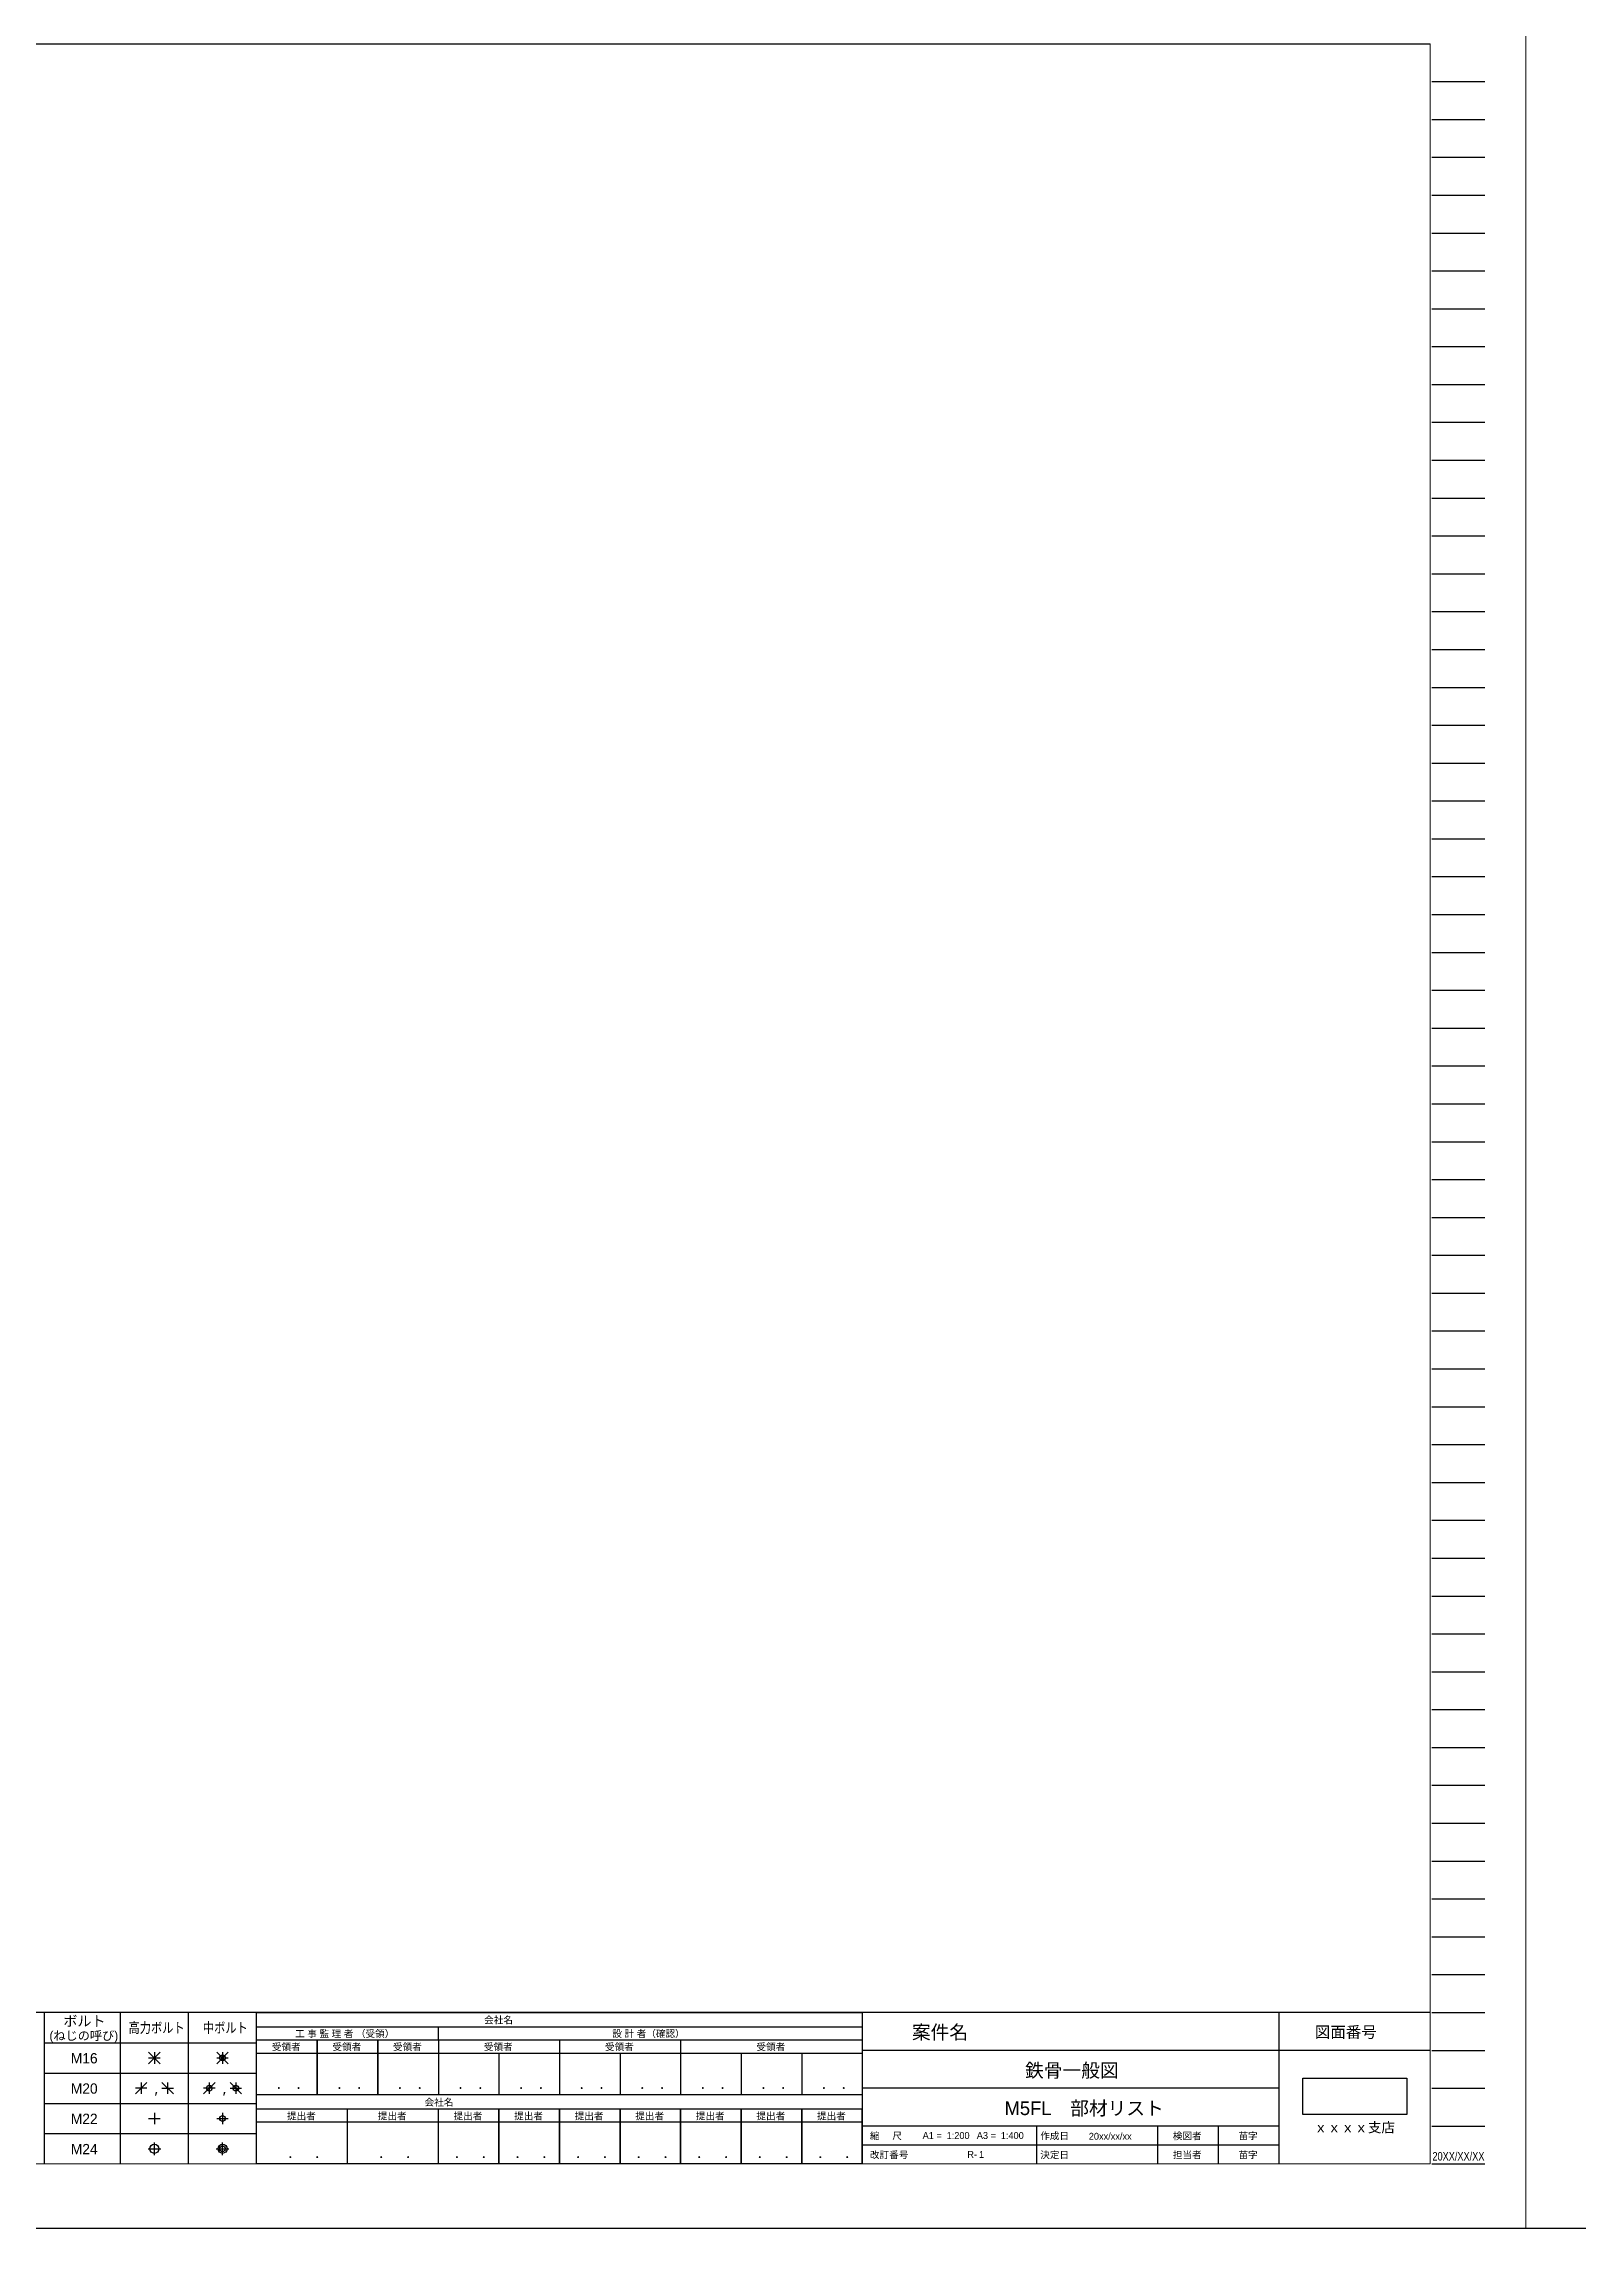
# Model space of a CAD drawing. Header units: millimetres. Extents: x 0 to 1112380, y 0 to 177979.
# Drawn here: x 89905 to 170981, y 0 to 115400 of the extents above; entities that cross this region are included whole.
import ezdxf
from ezdxf.enums import TextEntityAlignment as Align

# ---------------------------------------------------------------- set-up
doc = ezdxf.new("R2010")
doc.units = ezdxf.units.MM
doc.header["$LTSCALE"] = 50
doc.layers.add('000', color=5, linetype='Continuous', plot=False)
doc.layers.add('図枠', color=7, linetype='Continuous', lineweight=13)
doc.styles.add('MS UI Gothic', font='MS UI Gothic.ttf', dxfattribs={"height": 0.2})
doc.styles.add('Yu Gothic Light', font='Yu Gothic Light.ttf', dxfattribs={"height": 0.2})

msp = doc.modelspace()

# ---------------------------------------------------------------- linework, layer by layer
at = {"linetype": 'Continuous'}
for p, q in [((3155, 115400), (163155, 115400)), ((163234, 113400), (166034, 113400)), ((163234, 111400), (166034, 111400)), ((163234, 109400), (166034, 109400)), ((163234, 107400), (166034, 107400)), ((163234, 105400), (166034, 105400)), ((163234, 103400), (166034, 103400)), ((163234, 101400), (166034, 101400)), ((163234, 99400), (166034, 99400)), ((163234, 97400), (166034, 97400)), ((163234, 95400), (166034, 95400)), ((163234, 93400), (166034, 93400)), ((163234, 91400), (166034, 91400)), ((163234, 89400), (166034, 89400)), ((163234, 87400), (166034, 87400)), ((163234, 85400), (166034, 85400)), ((163234, 83400), (166034, 83400)), ((163234, 81400), (166034, 81400)), ((163234, 79400), (166034, 79400)), ((163234, 77400), (166034, 77400)), ((163234, 75400), (166034, 75400)), ((163234, 73400), (166034, 73400)), ((163234, 71400), (166034, 71400)), ((163234, 69400), (166034, 69400)), ((163234, 67400), (166034, 67400)), ((163234, 65400), (166034, 65400)), ((163234, 63400), (166034, 63400)), ((163234, 61400), (166034, 61400)), ((163234, 59400), (166034, 59400)), ((163234, 57400), (166034, 57400)), ((163234, 55400), (166034, 55400)), ((163234, 53400), (166034, 53400)), ((163234, 51400), (166034, 51400)), ((163234, 49400), (166034, 49400)), ((163234, 47400), (166034, 47400)), ((163234, 45400), (166034, 45400)), ((163234, 43400), (166034, 43400)), ((163234, 41400), (166034, 41400)), ((163234, 39400), (166034, 39400)), ((163234, 37400), (166034, 37400)), ((163234, 35400), (166034, 35400)), ((163234, 33400), (166034, 33400)), ((163234, 31400), (166034, 31400)), ((163234, 29400), (166034, 29400)), ((163234, 27400), (166034, 27400)), ((163234, 25400), (166034, 25400)), ((163234, 23400), (166034, 23400)), ((163234, 21400), (166034, 21400)), ((163234, 19400), (166034, 19400)), ((163234, 17400), (166034, 17400)), ((163234, 15400), (166034, 15400)), ((163234, 13400), (166034, 13400)), ((133155, 11400), (3155, 11400)), ((89955, 3400), (89955, 11400)), ((93955, 3400), (93955, 11400)), ((97555, 3400), (97555, 11400)), ((101155, 3400), (101155, 11400)), ((101155, 11400), (133155, 11400)), ((101155, 10650), (133155, 10650)), ((110755, 9950), (110755, 10650)), ((163155, 11400), (133155, 11400)), ((133155, 11400), (133155, 3400)), ((133155, 11400), (133155, 3400)), ((155155, 11400), (155155, 3400)), ((163234, 11400), (166034, 11400)), ((89955, 9800), (101164, 9800)), ((95450, 9305), (96060, 8695)), ((96060, 9305), (95450, 8695)), ((95755, 9305), (95755, 8695)), ((99050, 9305), (99660, 8695)), ((99660, 9305), (99050, 8695)), ((99355, 9305), (99355, 8695)), ((101155, 9950), (104355, 9950)), ((101155, 7050), (101155, 9950)), ((101155, 9250), (104355, 9250)), ((104355, 9950), (104355, 7050)), ((104355, 9950), (107555, 9950)), ((104355, 7050), (104355, 9950)), ((104355, 9250), (107555, 9250)), ((107555, 9950), (107555, 7050)), ((107555, 9950), (110755, 9950)), ((107555, 7050), (107555, 9950)), ((107555, 9250), (110755, 9250)), ((110755, 9950), (110755, 7050)), ((110755, 9950), (110755, 9650)), ((110755, 9950), (117155, 9950)), ((110755, 9650), (110755, 7050)), ((110755, 9250), (117155, 9250)), ((113955, 9250), (113955, 7050)), ((117155, 9950), (117155, 7050)), ((117155, 9950), (117155, 9650)), ((117155, 9950), (123555, 9950)), ((117155, 9650), (117155, 7050)), ((117155, 9250), (123555, 9250)), ((120355, 9250), (120355, 7050)), ((123555, 9950), (123555, 7050)), ((123555, 9950), (123555, 7050)), ((123555, 9950), (133155, 9950)), ((123555, 9250), (133155, 9250)), ((126755, 9250), (126755, 7050)), ((129955, 9250), (129955, 7050)), ((133155, 9950), (133155, 7050)), ((163155, 9400), (133155, 9400)), ((163234, 9400), (166034, 9400)), ((89955, 8200), (101155, 8200)), ((95450, 9000), (96060, 9000)), ((99050, 9000), (99660, 9000)), ((95360, 7705), (94750, 7095)), ((95360, 7400), (94750, 7400)), ((95055, 7705), (95055, 7095)), ((96150, 7705), (96760, 7095)), ((96150, 7400), (96760, 7400)), ((96455, 7705), (96455, 7095)), ((98960, 7705), (98350, 7095)), ((98960, 7400), (98350, 7400)), ((98655, 7705), (98655, 7095)), ((99750, 7705), (100360, 7095)), ((99750, 7400), (100360, 7400)), ((100055, 7705), (100055, 7095)), ((104355, 7050), (101155, 7050)), ((107555, 7050), (104355, 7050)), ((110755, 7050), (107555, 7050)), ((117155, 7050), (110755, 7050)), ((123555, 7050), (117155, 7050)), ((133155, 7050), (123555, 7050)), ((155155, 7400), (133155, 7400)), ((163234, 7400), (166034, 7400)), ((89955, 6600), (101155, 6600)), ((95450, 5800), (96060, 5800)), ((95755, 6105), (95755, 5495)), ((99050, 5800), (99660, 5800)), ((99355, 6105), (99355, 5495)), ((101155, 3400), (101155, 6300)), ((105955, 6300), (101155, 6300)), ((105955, 3400), (105955, 6300)), ((105955, 3400), (105955, 6300)), ((105955, 3400), (105955, 6300)), ((110755, 6300), (105955, 6300)), ((110755, 3400), (110755, 6300)), ((113955, 6300), (110755, 6300)), ((110755, 3400), (110755, 6300)), ((110755, 3400), (110755, 6300)), ((113955, 6300), (113955, 3400)), ((113955, 3400), (113955, 6300)), ((117155, 6300), (113955, 6300)), ((117155, 6300), (117155, 3400)), ((117155, 3400), (117155, 6300)), ((120355, 6300), (117155, 6300)), ((120355, 6300), (120355, 3400)), ((120355, 3400), (120355, 6300)), ((123555, 6300), (120355, 6300)), ((123555, 6300), (123555, 3400)), ((123555, 3400), (123555, 6300)), ((126755, 6300), (123555, 6300)), ((126755, 6300), (126755, 3400)), ((126755, 3400), (126755, 6300)), ((129955, 6300), (126755, 6300)), ((129955, 6300), (129955, 3400)), ((129955, 3400), (129955, 6300)), ((133155, 6300), (129955, 6300)), ((133155, 3400), (133155, 6300)), ((133155, 6300), (133155, 3400)), ((89955, 5000), (101155, 5000)), ((105955, 5600), (101155, 5600)), ((110755, 5600), (105955, 5600)), ((113955, 5600), (110755, 5600)), ((117155, 5600), (113955, 5600)), ((120355, 5600), (117155, 5600)), ((123555, 5600), (120355, 5600)), ((126755, 5600), (123555, 5600)), ((129955, 5600), (126755, 5600)), ((133155, 5600), (129955, 5600)), ((155155, 5400), (133155, 5400)), ((142355, 5400), (142355, 3400)), ((148755, 5400), (148755, 3400)), ((151955, 5400), (151955, 3400)), ((163234, 5400), (166034, 5400)), ((95421, 4200), (96090, 4200)), ((95755, 3866), (95755, 4534)), ((99021, 4200), (99690, 4200)), ((99355, 3866), (99355, 4534)), ((148755, 4400), (133155, 4400)), ((155155, 4400), (148755, 4400)), ((105955, 3400), (101155, 3400)), ((133155, 3400), (101155, 3400)), ((110755, 3400), (105955, 3400)), ((113955, 3400), (110755, 3400)), ((117155, 3400), (113955, 3400)), ((120355, 3400), (117155, 3400)), ((123555, 3400), (120355, 3400)), ((126755, 3400), (123555, 3400)), ((129955, 3400), (126755, 3400)), ((133155, 3400), (129955, 3400)), ((163234, 3400), (166034, 3400))]:
    msp.add_line(p, q, dxfattribs=at)
msp.add_lwpolyline([(156430, 7934), (161914, 7934), (161914, 6012), (156430, 6012)], close=True)
for centre, radius in [((99355, 9000), 150), ((98655, 7400), 150), ((100055, 7400), 150), ((99355, 5800), 150), ((95755, 4200), 240), ((99355, 4200), 240), ((99355, 4200), 150)]:
    msp.add_circle(centre, radius, dxfattribs=at)
at = {"layer": '000'}
msp.add_line((0, 0), (1112380, 0), dxfattribs=at)
at = {"layer": '図枠', "color": 7, "linetype": 'Continuous'}
for p, q in [((163155, 115400), (163155, 3400)), ((163155, 3400), (3155, 3400))]:
    msp.add_line(p, q, dxfattribs=at)
at = {"layer": '図枠', "color": 5, "linetype": 'Continuous'}
msp.add_lwpolyline([(0, 0), (168200, 0), (168200, 118800), (0, 118800)], close=True, dxfattribs=at)

# ---------------------------------------------------------------- texts
at = {"linetype": 'Continuous'}
for s, height, style, p in [('(ねじの呼び)', 471.2, 'MS UI Gothic', (90209, 9943)), ('ボルト', 543.8, 'MS UI Gothic', (90946, 10674)), ('工 事 監 理 者 （受領）', 362.5, 'MS UI Gothic', (103190, 10098)), ('会社名', 362.5, 'MS UI Gothic', (113176, 10821)), ('設 計 者（確認）', 362.5, 'MS UI Gothic', (119947, 10098)), ('図面番号', 600, 'MS UI Gothic', (157062, 10068)), ('M16', 543.8, 'MS UI Gothic', (91340, 8711)), ('受領者', 362.5, 'MS UI Gothic', (101960, 9400)), ('受領者', 362.5, 'MS UI Gothic', (105160, 9400)), ('受領者', 362.5, 'MS UI Gothic', (108360, 9400)), ('受領者', 362.5, 'MS UI Gothic', (113160, 9400)), ('受領者', 362.5, 'MS UI Gothic', (119560, 9400)), ('受領者', 362.5, 'MS UI Gothic', (127560, 9400)), ('M20', 543.8, 'MS UI Gothic', (91340, 7111)), (',', 603, 'Yu Gothic Light', (95755, 7111)), (',', 603, 'Yu Gothic Light', (99355, 7111)), ('・    ・', 362.5, 'MS UI Gothic', (102074, 7217)), ('・    ・', 362.5, 'MS UI Gothic', (105274, 7217)), ('・    ・', 362.5, 'MS UI Gothic', (108474, 7217)), ('・    ・', 362.5, 'MS UI Gothic', (111674, 7217)), ('・    ・', 362.5, 'MS UI Gothic', (114874, 7217)), ('・    ・', 362.5, 'MS UI Gothic', (118074, 7217)), ('・    ・', 362.5, 'MS UI Gothic', (121274, 7217)), ('・    ・', 362.5, 'MS UI Gothic', (124474, 7217)), ('・    ・', 362.5, 'MS UI Gothic', (127674, 7217)), ('・    ・', 362.5, 'MS UI Gothic', (130874, 7217)), ('M22', 543.8, 'MS UI Gothic', (91340, 5511)), ('提出者', 362.5, 'MS UI Gothic', (102760, 5749)), ('提出者', 362.5, 'MS UI Gothic', (107560, 5749)), ('提出者', 362.5, 'MS UI Gothic', (111560, 5749)), ('提出者', 362.5, 'MS UI Gothic', (114760, 5749)), ('提出者', 362.5, 'MS UI Gothic', (117960, 5749)), ('提出者', 362.5, 'MS UI Gothic', (121160, 5749)), ('提出者', 362.5, 'MS UI Gothic', (124360, 5749)), ('提出者', 362.5, 'MS UI Gothic', (127560, 5749)), ('提出者', 362.5, 'MS UI Gothic', (130760, 5749)), ('M5FL\u3000部材リスト', 725, 'MS UI Gothic', (140670, 5980)), ('縮     尺', 362.5, 'MS UI Gothic', (133555, 4700)), ('作成日', 362.5, 'MS UI Gothic', (142555, 4700)), ('検図者', 362.5, 'MS UI Gothic', (149560, 4696)), ('苗字', 362.5, 'MS UI Gothic', (153025, 4697)), ('M24', 543.8, 'MS UI Gothic', (91340, 3911)), ('・ \u3000  ・', 362.5, 'MS UI Gothic', (102684, 3567)), ('・ \u3000  ・', 362.5, 'MS UI Gothic', (107484, 3567)), ('・ \u3000  ・', 362.5, 'MS UI Gothic', (111484, 3567)), ('・ \u3000  ・', 362.5, 'MS UI Gothic', (114684, 3567)), ('・ \u3000  ・', 362.5, 'MS UI Gothic', (117884, 3567)), ('・   \u3000・', 362.5, 'MS UI Gothic', (121084, 3567)), ('・   \u3000・', 362.5, 'MS UI Gothic', (124284, 3567)), ('・   \u3000・', 362.5, 'MS UI Gothic', (127484, 3567)), ('・   \u3000・', 362.5, 'MS UI Gothic', (130684, 3567)), ('改訂番号', 362.5, 'MS UI Gothic', (133555, 3700)), ('決定日', 362.5, 'MS UI Gothic', (142555, 3700)), ('担当者', 362.5, 'MS UI Gothic', (149560, 3700)), ('苗字', 362.5, 'MS UI Gothic', (153025, 3697))]:
    msp.add_text(s, height=height, dxfattribs=dict(at, style=style)).set_placement(p)
at = {"linetype": 'Continuous', "style": 'MS UI Gothic', "width": 0.8}
for s, p in [('高力ボルト', (94387, 10324)), ('中ボルト', (98317, 10324))]:
    msp.add_text(s, height=543.8, dxfattribs=at).set_placement(p)
at = {"linetype": 'Continuous', "style": 'MS UI Gothic'}
for s, height, p in [('案件名', 725, (137258, 9997)), ('会社名', 362.5, (110789, 6473)), ('ｘｘｘｘ支店', 522, (159156, 5068))]:
    msp.add_text(s, height=height, dxfattribs=at).set_placement(p, align=Align.CENTER)
at = {"style": 'MS UI Gothic'}
for s, height, p in [('鉄骨一般図', 725, (141751, 7980)), ('A1 = ', 364.8, (136340, 4721)), ('1:200', 362.5, (137609, 4720)), ('A3 = ', 364.8, (139200, 4720)), ('1:400', 362.5, (140471, 4720)), ('20xx/xx/xx', 362.5, (145120, 4680)), ('R-', 364.8, (138700, 3721)), ('1', 362, (139320, 3720))]:
    msp.add_text(s, height=height, dxfattribs=at).set_placement(p)
at = {"style": 'MS UI Gothic', "width": 0.8}
msp.add_text('20XX/XX/XX', height=453.1, dxfattribs=at).set_placement((163274, 3580))

doc.saveas('drawing.dxf')
